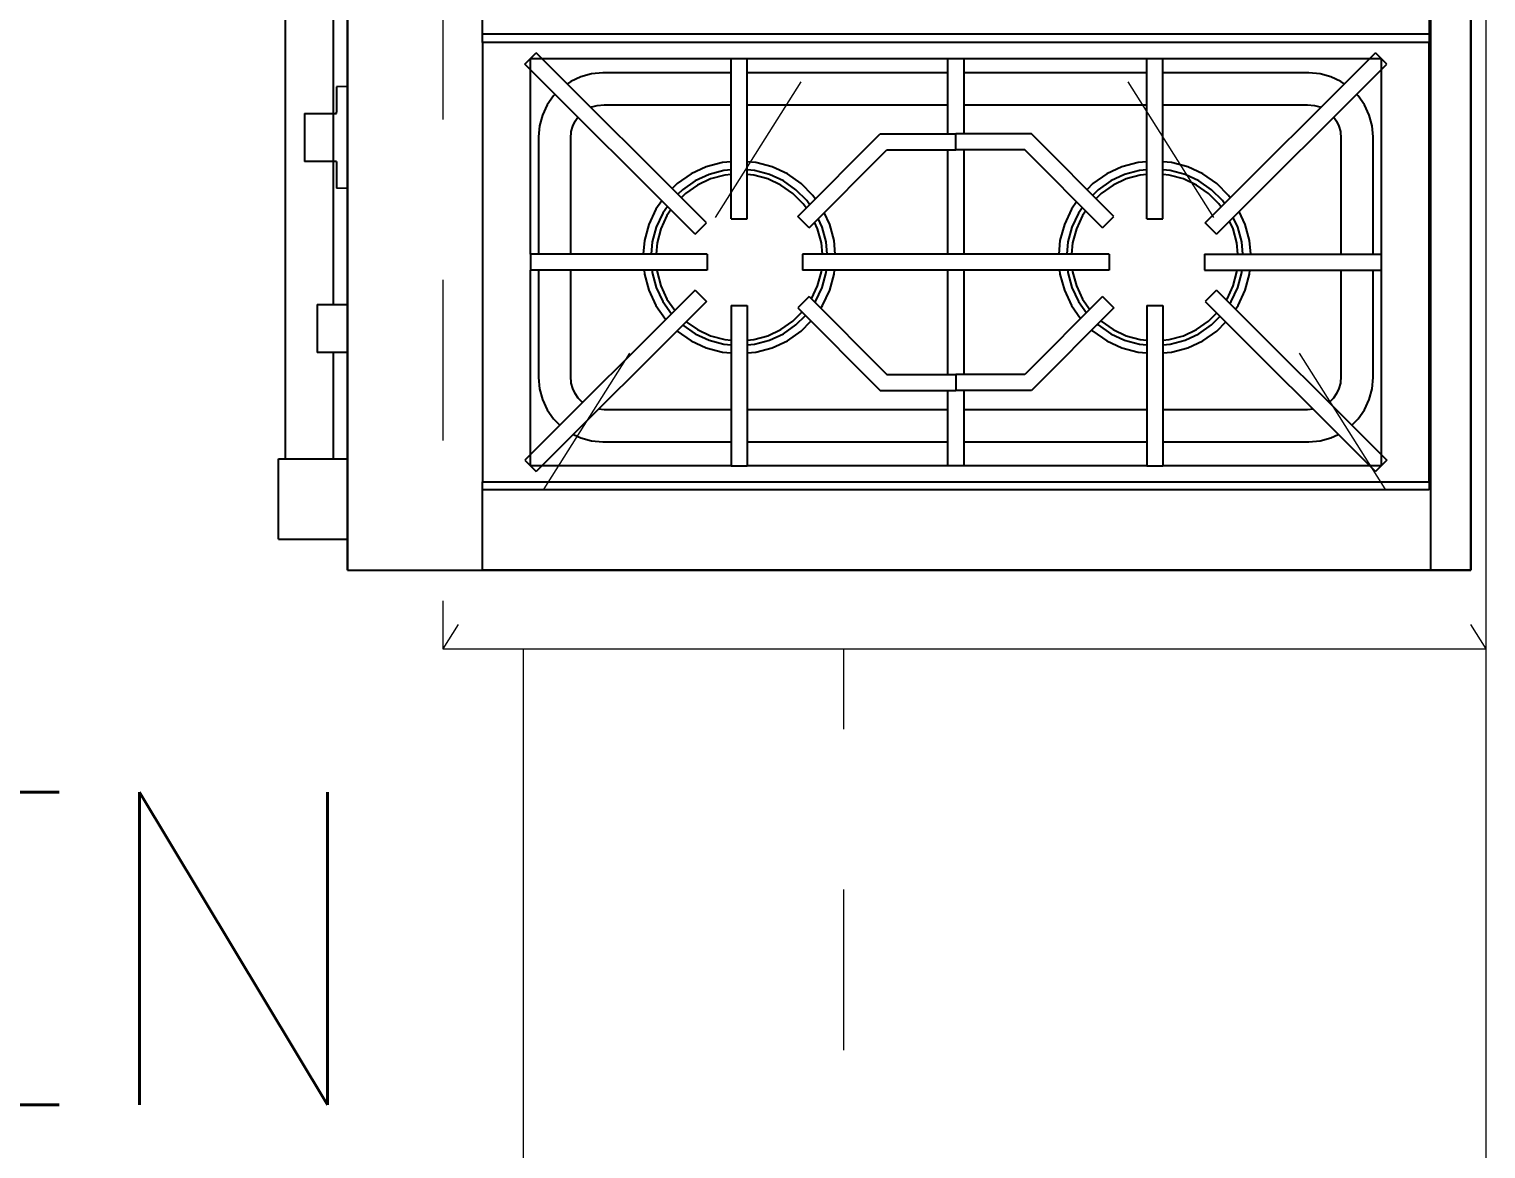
# Model space of a CAD drawing. Header units: metres. Extents: x -232 to 581, y 30 to 789.
# Drawn here: x 108.658 to 109.566, y 382.82 to 383.518 of the extents above; entities that cross this region are included whole.
import ezdxf

# ---------------------------------------------------------------- set-up
doc = ezdxf.new("R2010")
doc.units = ezdxf.units.M
for name, pattern in [('DASHED', [0.75, 0.5, -0.25]), ('DASHED2', [0.375, 0.25, -0.125]), ('HIDDEN2', [0.1875, 0.125, -0.0625])]:
    doc.linetypes.add(name, pattern=pattern)
for name, color, linetype, lineweight in [('01a_Mobiliario', 250, 'Continuous', 0), ('A-EQPM-OVHD', 253, 'DASHED2', 5), ('A-WALL', 250, 'Continuous', 20), ('baños', 140, 'Continuous', 0), ('PROYECCION', 9, 'DASHED', 0), ('textos', 7, 'Continuous', 0)]:
    doc.layers.add(name, color=color, linetype=linetype, lineweight=lineweight)
doc.layers.add('MOBILIARIOS', color=252, linetype='Continuous')
doc.styles.get("Standard").update_dxf_attribs({"font": 'arial.ttf'})

# ---------------------------------------------------------------- blocks, each defined once
blk = doc.blocks.new('A$C3ed47c56')
at = {"layer": 'MOBILIARIOS'}
for p, q in [((0.043, 0.05092), (0.043, 0.98092)), ((0.043, 0.98092), (0.743, 0.98092)), ((0.043, 0.98092), (0.127, 0.98092)), ((0.043, 0.98092), (0.043, 0.05092)), ((0.718, 0.98092), (0.127, 0.98092)), ((0.127, 0.98092), (0.127, 0.93092)), ((0.743, 0.98092), (0.718, 0.98092)), ((0.718, 0.98092), (0.718, 0.05092)), ((0.743, 0.98092), (0.743, 0.05092)), ((0.743, 0.05092), (0.743, 0.98092)), ((0, 0.96162), (0.00029, 0.96162)), ((0, 0.96162), (0, 0.91162)), ((0.00029, 0.96162), (0.00115, 0.96162)), ((0.00115, 0.96162), (0.00254, 0.96162)), ((0.00254, 0.96162), (0.00444, 0.96162)), ((0.00444, 0.96162), (0.00679, 0.96162)), ((0.00679, 0.96162), (0.0095, 0.96162)), ((0.0095, 0.96162), (0.0125, 0.96162)), ((0.0125, 0.96162), (0.0157, 0.96162)), ((0.0157, 0.96162), (0.019, 0.96162)), ((0.019, 0.96162), (0.043, 0.96162)), ((0.717, 0.93092), (0.127, 0.93092)), ((0.127, 0.93092), (0.127, 0.92592)), ((0.717, 0.92592), (0.717, 0.93092)), ((0.127, 0.92592), (0.717, 0.92592)), ((0.127, 0.65192), (0.127, 0.92592)), ((0.15346, 0.91238), (0.16053, 0.91945)), ((0.2666, 0.81339), (0.16053, 0.91945)), ((0.5774, 0.81339), (0.68346, 0.91945)), ((0.69053, 0.91238), (0.68346, 0.91945)), ((0.717, 0.92592), (0.717, 0.65192)), ((0, 0.91162), (0.00029, 0.91162)), ((0.00029, 0.91162), (0.00115, 0.91162)), ((0.00115, 0.91162), (0.00254, 0.91162)), ((0.00254, 0.91162), (0.00444, 0.91162)), ((0.004, 0.59292), (0.004, 0.91162)), ((0.00444, 0.91162), (0.00679, 0.91162)), ((0.00679, 0.91162), (0.0095, 0.91162)), ((0.0095, 0.91162), (0.0125, 0.91162)), ((0.0125, 0.91162), (0.0157, 0.91162)), ((0.0157, 0.91162), (0.019, 0.91162)), ((0.019, 0.91162), (0.043, 0.91162)), ((0.034, 0.84527), (0.034, 0.91162)), ((0.25953, 0.80632), (0.15346, 0.91238)), ((0.157, 0.91592), (0.157, 0.79392)), ((0.282, 0.91592), (0.157, 0.91592)), ((0.282, 0.91592), (0.292, 0.91592)), ((0.282, 0.81592), (0.282, 0.91592)), ((0.292, 0.81592), (0.292, 0.91592)), ((0.541, 0.91592), (0.292, 0.91592)), ((0.417, 0.91592), (0.417, 0.86892)), ((0.427, 0.86892), (0.427, 0.91592)), ((0.541, 0.91592), (0.551, 0.91592)), ((0.541, 0.81592), (0.541, 0.91592)), ((0.551, 0.81592), (0.551, 0.91592)), ((0.687, 0.91592), (0.551, 0.91592)), ((0.58447, 0.80632), (0.69053, 0.91238)), ((0.687, 0.79392), (0.687, 0.91592)), ((0.18832, 0.89851), (0.19505, 0.90031)), ((0.19505, 0.90031), (0.202, 0.90092)), ((0.202, 0.90092), (0.282, 0.90092)), ((0.292, 0.90092), (0.417, 0.90092)), ((0.427, 0.90092), (0.541, 0.90092)), ((0.551, 0.90092), (0.642, 0.90092)), ((0.642, 0.90092), (0.64895, 0.90031)), ((0.64895, 0.90031), (0.65568, 0.89851)), ((0.17136, 0.88663), (0.17529, 0.89056)), ((0.18366, 0.89633), (0.18832, 0.89851)), ((0.65568, 0.89851), (0.66034, 0.89633)), ((0.66871, 0.89056), (0.67264, 0.88663)), ((0.16441, 0.8746), (0.16736, 0.88092)), ((0.16736, 0.88092), (0.17136, 0.88663)), ((0.20287, 0.88092), (0.19938, 0.88061)), ((0.282, 0.88092), (0.20287, 0.88092)), ((0.417, 0.88092), (0.292, 0.88092)), ((0.541, 0.88092), (0.427, 0.88092)), ((0.64113, 0.88092), (0.551, 0.88092)), ((0.64462, 0.88061), (0.64113, 0.88092)), ((0.67264, 0.88663), (0.67664, 0.88092)), ((0.67664, 0.88092), (0.67959, 0.8746)), ((0.16261, 0.86786), (0.16441, 0.8746)), ((0.18674, 0.87373), (0.18474, 0.87088)), ((0.18919, 0.87618), (0.18674, 0.87373)), ((0.18947, 0.87638), (0.18919, 0.87618)), ((0.65481, 0.87618), (0.65453, 0.87638)), ((0.65726, 0.87373), (0.65481, 0.87618)), ((0.65925, 0.87088), (0.65726, 0.87373)), ((0.67959, 0.8746), (0.68139, 0.86786)), ((0.162, 0.86092), (0.16261, 0.86786)), ((0.18238, 0.86438), (0.182, 0.86005)), ((0.18328, 0.86773), (0.18238, 0.86438)), ((0.18474, 0.87088), (0.18328, 0.86773)), ((0.32346, 0.81745), (0.37493, 0.86892)), ((0.37493, 0.86892), (0.422, 0.86892)), ((0.422, 0.85892), (0.422, 0.86892)), ((0.46907, 0.86892), (0.422, 0.86892)), ((0.52053, 0.81745), (0.46907, 0.86892)), ((0.66072, 0.86773), (0.65925, 0.87088)), ((0.66162, 0.86438), (0.66072, 0.86773)), ((0.662, 0.86005), (0.66162, 0.86438)), ((0.68139, 0.86786), (0.682, 0.86092)), ((0.162, 0.79392), (0.162, 0.86092)), ((0.182, 0.86005), (0.182, 0.79392)), ((0.33053, 0.81038), (0.37907, 0.85892)), ((0.37907, 0.85892), (0.422, 0.85892)), ((0.417, 0.85892), (0.417, 0.79392)), ((0.46493, 0.85892), (0.422, 0.85892)), ((0.427, 0.79392), (0.427, 0.85892)), ((0.51346, 0.81038), (0.46493, 0.85892)), ((0.662, 0.79392), (0.662, 0.86005)), ((0.682, 0.86092), (0.682, 0.79392)), ((0.024, 0.84087), (0.024, 0.84527)), ((0.043, 0.84527), (0.024, 0.84527)), ((0.26648, 0.8423), (0.27658, 0.84501)), ((0.27658, 0.84501), (0.282, 0.84548)), ((0.292, 0.84548), (0.29742, 0.84501)), ((0.29742, 0.84501), (0.30752, 0.8423)), ((0.52548, 0.8423), (0.53558, 0.84501)), ((0.53558, 0.84501), (0.541, 0.84548)), ((0.551, 0.84548), (0.55642, 0.84501)), ((0.55642, 0.84501), (0.56652, 0.8423)), ((0.024, 0.83565), (0.024, 0.84087)), ((0.024, 0.83027), (0.024, 0.83565)), ((0.24843, 0.83188), (0.257, 0.83788)), ((0.257, 0.83788), (0.26648, 0.8423)), ((0.2595, 0.83355), (0.26819, 0.8376)), ((0.26819, 0.8376), (0.27745, 0.84008)), ((0.26921, 0.83478), (0.27797, 0.83713)), ((0.27745, 0.84008), (0.282, 0.84048)), ((0.27797, 0.83713), (0.282, 0.83748)), ((0.292, 0.84048), (0.29655, 0.84008)), ((0.292, 0.83748), (0.29603, 0.83713)), ((0.29603, 0.83713), (0.30478, 0.83478)), ((0.29655, 0.84008), (0.30581, 0.8376)), ((0.30581, 0.8376), (0.3145, 0.83355)), ((0.30752, 0.8423), (0.317, 0.83788)), ((0.317, 0.83788), (0.32557, 0.83188)), ((0.50743, 0.83188), (0.516, 0.83788)), ((0.516, 0.83788), (0.52548, 0.8423)), ((0.5185, 0.83355), (0.52719, 0.8376)), ((0.52719, 0.8376), (0.53645, 0.84008)), ((0.52821, 0.83478), (0.53697, 0.83713)), ((0.53645, 0.84008), (0.541, 0.84048)), ((0.53697, 0.83713), (0.541, 0.83748)), ((0.551, 0.84048), (0.55555, 0.84008)), ((0.551, 0.83748), (0.55503, 0.83713)), ((0.55503, 0.83713), (0.56378, 0.83478)), ((0.55555, 0.84008), (0.56481, 0.8376)), ((0.56481, 0.8376), (0.5735, 0.83355)), ((0.56652, 0.8423), (0.576, 0.83788)), ((0.576, 0.83788), (0.58457, 0.83188)), ((0.024, 0.82488), (0.024, 0.83027)), ((0.24827, 0.83172), (0.24843, 0.83188)), ((0.25182, 0.82817), (0.2595, 0.83355)), ((0.25396, 0.82603), (0.261, 0.83095)), ((0.261, 0.83095), (0.26921, 0.83478)), ((0.30478, 0.83478), (0.313, 0.83095)), ((0.313, 0.83095), (0.32042, 0.82575)), ((0.3145, 0.83355), (0.32235, 0.82805)), ((0.32235, 0.82805), (0.32821, 0.8222)), ((0.32557, 0.83188), (0.33173, 0.82572)), ((0.50677, 0.83122), (0.50743, 0.83188)), ((0.51029, 0.8277), (0.51065, 0.82805)), ((0.51065, 0.82805), (0.5185, 0.83355)), ((0.51257, 0.82575), (0.52, 0.83095)), ((0.52, 0.83095), (0.52821, 0.83478)), ((0.56378, 0.83478), (0.572, 0.83095)), ((0.572, 0.83095), (0.57942, 0.82575)), ((0.5735, 0.83355), (0.58135, 0.82805)), ((0.58135, 0.82805), (0.58671, 0.8227)), ((0.58457, 0.83188), (0.59023, 0.82622)), ((0.024, 0.81966), (0.024, 0.82488)), ((0.024, 0.81527), (0.024, 0.81966)), ((0.23504, 0.81592), (0.24104, 0.82449)), ((0.23937, 0.81342), (0.24475, 0.8211)), ((0.24104, 0.82449), (0.2412, 0.82465)), ((0.24197, 0.81192), (0.24689, 0.81895)), ((0.32042, 0.82575), (0.32609, 0.82008)), ((0.33053, 0.81038), (0.32346, 0.81745)), ((0.33777, 0.81762), (0.33896, 0.81592)), ((0.49404, 0.81592), (0.49976, 0.82409)), ((0.49837, 0.81342), (0.50333, 0.82051)), ((0.50097, 0.81192), (0.50548, 0.81837)), ((0.51241, 0.82558), (0.51257, 0.82575)), ((0.51346, 0.81038), (0.52053, 0.81745)), ((0.57942, 0.82575), (0.58459, 0.82058)), ((0.59636, 0.81821), (0.59796, 0.81592)), ((0.024, 0.81527), (0.043, 0.81527)), ((0.034, 0.72627), (0.034, 0.81527)), ((0.23062, 0.80644), (0.23504, 0.81592)), ((0.23532, 0.80473), (0.23937, 0.81342)), ((0.23814, 0.8037), (0.24197, 0.81192)), ((0.25953, 0.80632), (0.2666, 0.81339)), ((0.282, 0.81592), (0.292, 0.81592)), ((0.33204, 0.81189), (0.33586, 0.8037)), ((0.33419, 0.81404), (0.33463, 0.81342)), ((0.33463, 0.81342), (0.33868, 0.80473)), ((0.33896, 0.81592), (0.34338, 0.80644)), ((0.48962, 0.80644), (0.49404, 0.81592)), ((0.49432, 0.80473), (0.49837, 0.81342)), ((0.49714, 0.8037), (0.50097, 0.81192)), ((0.541, 0.81592), (0.551, 0.81592)), ((0.58447, 0.80632), (0.5774, 0.81339)), ((0.59064, 0.81248), (0.59103, 0.81192)), ((0.59103, 0.81192), (0.59486, 0.8037)), ((0.59278, 0.81463), (0.59363, 0.81342)), ((0.59363, 0.81342), (0.59768, 0.80473)), ((0.59796, 0.81592), (0.60238, 0.80644)), ((0.22791, 0.79634), (0.23062, 0.80644)), ((0.23283, 0.79547), (0.23532, 0.80473)), ((0.23579, 0.79495), (0.23814, 0.8037)), ((0.33586, 0.8037), (0.33821, 0.79495)), ((0.33868, 0.80473), (0.34116, 0.79547)), ((0.34338, 0.80644), (0.34609, 0.79634)), ((0.48691, 0.79634), (0.48962, 0.80644)), ((0.49183, 0.79547), (0.49432, 0.80473)), ((0.49479, 0.79495), (0.49714, 0.8037)), ((0.59486, 0.8037), (0.59721, 0.79495)), ((0.59768, 0.80473), (0.60016, 0.79547)), ((0.60238, 0.80644), (0.60509, 0.79634)), ((0.157, 0.78392), (0.157, 0.79392)), ((0.267, 0.79392), (0.157, 0.79392)), ((0.2277, 0.79392), (0.22791, 0.79634)), ((0.2327, 0.79392), (0.23283, 0.79547)), ((0.2357, 0.79392), (0.23579, 0.79495)), ((0.267, 0.78392), (0.267, 0.79392)), ((0.3265, 0.78392), (0.3265, 0.79392)), ((0.417, 0.79392), (0.3265, 0.79392)), ((0.33821, 0.79495), (0.3383, 0.79392)), ((0.34116, 0.79547), (0.3413, 0.79392)), ((0.34609, 0.79634), (0.3463, 0.79392)), ((0.427, 0.79392), (0.417, 0.79392)), ((0.5175, 0.79392), (0.427, 0.79392)), ((0.4867, 0.79392), (0.48691, 0.79634)), ((0.4917, 0.79392), (0.49183, 0.79547)), ((0.4947, 0.79392), (0.49479, 0.79495)), ((0.5175, 0.78392), (0.5175, 0.79392)), ((0.577, 0.78392), (0.577, 0.79392)), ((0.577, 0.79392), (0.687, 0.79392)), ((0.59721, 0.79495), (0.5973, 0.79392)), ((0.60016, 0.79547), (0.6003, 0.79392)), ((0.60509, 0.79634), (0.6053, 0.79392)), ((0.687, 0.78392), (0.687, 0.79392)), ((0.267, 0.78392), (0.157, 0.78392)), ((0.157, 0.78392), (0.157, 0.66192)), ((0.162, 0.71092), (0.162, 0.78392)), ((0.182, 0.78392), (0.182, 0.71179)), ((0.22791, 0.7755), (0.22717, 0.78392)), ((0.23283, 0.77637), (0.23217, 0.78392)), ((0.23579, 0.77689), (0.23517, 0.78392)), ((0.417, 0.78392), (0.3265, 0.78392)), ((0.33882, 0.78392), (0.33821, 0.77689)), ((0.34182, 0.78392), (0.34116, 0.77637)), ((0.34682, 0.78392), (0.34609, 0.7755)), ((0.427, 0.78392), (0.417, 0.78392)), ((0.417, 0.78392), (0.417, 0.71892)), ((0.5175, 0.78392), (0.427, 0.78392)), ((0.427, 0.71892), (0.427, 0.78392)), ((0.48691, 0.7755), (0.48617, 0.78392)), ((0.49183, 0.77637), (0.49117, 0.78392)), ((0.49479, 0.77689), (0.49417, 0.78392)), ((0.577, 0.78392), (0.687, 0.78392)), ((0.59782, 0.78392), (0.59721, 0.77689)), ((0.60082, 0.78392), (0.60016, 0.77637)), ((0.60582, 0.78392), (0.60509, 0.7755)), ((0.662, 0.71179), (0.662, 0.78392)), ((0.682, 0.78392), (0.682, 0.71092)), ((0.687, 0.66192), (0.687, 0.78392)), ((0.23062, 0.7654), (0.22791, 0.7755)), ((0.23532, 0.76711), (0.23283, 0.77637)), ((0.23814, 0.76813), (0.23579, 0.77689)), ((0.33821, 0.77689), (0.33586, 0.76813)), ((0.34116, 0.77637), (0.33868, 0.76711)), ((0.34609, 0.7755), (0.34338, 0.7654)), ((0.48962, 0.7654), (0.48691, 0.7755)), ((0.49432, 0.76711), (0.49183, 0.77637)), ((0.49714, 0.76813), (0.49479, 0.77689)), ((0.59721, 0.77689), (0.59486, 0.76813)), ((0.60016, 0.77637), (0.59768, 0.76711)), ((0.60509, 0.7755), (0.60238, 0.7654)), ((0.25953, 0.77152), (0.15346, 0.66545)), ((0.2666, 0.76445), (0.16053, 0.65838)), ((0.23504, 0.75592), (0.23062, 0.7654)), ((0.23937, 0.75842), (0.23532, 0.76711)), ((0.24197, 0.75992), (0.23814, 0.76813)), ((0.25953, 0.77152), (0.2666, 0.76445)), ((0.33053, 0.76745), (0.32346, 0.76038)), ((0.33053, 0.76745), (0.37907, 0.71892)), ((0.33586, 0.76813), (0.33395, 0.76404)), ((0.33868, 0.76711), (0.3362, 0.76179)), ((0.34338, 0.7654), (0.33995, 0.75804)), ((0.51346, 0.76745), (0.46493, 0.71892)), ((0.49404, 0.75592), (0.48962, 0.7654)), ((0.49837, 0.75842), (0.49432, 0.76711)), ((0.50097, 0.75992), (0.49714, 0.76813)), ((0.51346, 0.76745), (0.52053, 0.76038)), ((0.58447, 0.77152), (0.5774, 0.76445)), ((0.5774, 0.76445), (0.68346, 0.65838)), ((0.58447, 0.77152), (0.69053, 0.66545)), ((0.59486, 0.76813), (0.59263, 0.76335)), ((0.59768, 0.76711), (0.59488, 0.76111)), ((0.60238, 0.7654), (0.59863, 0.75736)), ((0.2387, 0.75069), (0.23504, 0.75592)), ((0.24228, 0.75427), (0.23937, 0.75842)), ((0.24442, 0.75641), (0.24197, 0.75992)), ((0.282, 0.76192), (0.292, 0.76192)), ((0.282, 0.76192), (0.282, 0.66192)), ((0.292, 0.76192), (0.292, 0.66192)), ((0.32346, 0.76038), (0.37493, 0.70892)), ((0.32869, 0.75515), (0.32683, 0.75249)), ((0.52053, 0.76038), (0.46907, 0.70892)), ((0.49729, 0.75128), (0.49404, 0.75592)), ((0.50086, 0.75485), (0.49837, 0.75842)), ((0.50301, 0.757), (0.50097, 0.75992)), ((0.541, 0.76192), (0.551, 0.76192)), ((0.541, 0.76192), (0.541, 0.66192)), ((0.551, 0.76192), (0.551, 0.66192)), ((0.58728, 0.75456), (0.58583, 0.75249)), ((0.034, 0.59292), (0.034, 0.74692)), ((0.25165, 0.74379), (0.24879, 0.74664)), ((0.25357, 0.74608), (0.25091, 0.74875)), ((0.261, 0.74089), (0.25357, 0.74608)), ((0.32042, 0.74608), (0.313, 0.74089)), ((0.32683, 0.75249), (0.32042, 0.74608)), ((0.32913, 0.75057), (0.32235, 0.74379)), ((0.33296, 0.74735), (0.32557, 0.73996)), ((0.33084, 0.75301), (0.32913, 0.75057)), ((0.33442, 0.74943), (0.33296, 0.74735)), ((0.51065, 0.74379), (0.50729, 0.74714)), ((0.51257, 0.74608), (0.50941, 0.74925)), ((0.52, 0.74089), (0.51257, 0.74608)), ((0.57942, 0.74608), (0.572, 0.74089)), ((0.58583, 0.75249), (0.57942, 0.74608)), ((0.58813, 0.75057), (0.58135, 0.74379)), ((0.59196, 0.74735), (0.58457, 0.73996)), ((0.58943, 0.75242), (0.58813, 0.75057)), ((0.59301, 0.74884), (0.59196, 0.74735)), ((0.043, 0.74304), (0.036, 0.74284)), ((0.036, 0.74236), (0.036, 0.74284)), ((0.036, 0.74093), (0.036, 0.74236)), ((0.036, 0.73861), (0.036, 0.74093)), ((0.036, 0.73545), (0.036, 0.73861)), ((0.036, 0.73156), (0.036, 0.73545)), ((0.24843, 0.73996), (0.24527, 0.74312)), ((0.257, 0.73396), (0.24843, 0.73996)), ((0.2595, 0.73829), (0.25165, 0.74379)), ((0.26819, 0.73424), (0.2595, 0.73829)), ((0.26921, 0.73705), (0.261, 0.74089)), ((0.27797, 0.73471), (0.26921, 0.73705)), ((0.30478, 0.73705), (0.29603, 0.73471)), ((0.313, 0.74089), (0.30478, 0.73705)), ((0.3145, 0.73829), (0.30581, 0.73424)), ((0.32235, 0.74379), (0.3145, 0.73829)), ((0.32557, 0.73996), (0.317, 0.73396)), ((0.50743, 0.73996), (0.50377, 0.74362)), ((0.516, 0.73396), (0.50743, 0.73996)), ((0.5185, 0.73829), (0.51065, 0.74379)), ((0.52719, 0.73424), (0.5185, 0.73829)), ((0.52821, 0.73705), (0.52, 0.74089)), ((0.53697, 0.73471), (0.52821, 0.73705)), ((0.56378, 0.73705), (0.55503, 0.73471)), ((0.572, 0.74089), (0.56378, 0.73705)), ((0.5735, 0.73829), (0.56481, 0.73424)), ((0.58135, 0.74379), (0.5735, 0.73829)), ((0.58457, 0.73996), (0.576, 0.73396)), ((0.016, 0.72187), (0.016, 0.72627)), ((0.036, 0.72627), (0.016, 0.72627)), ((0.036, 0.72705), (0.036, 0.73156)), ((0.036, 0.72627), (0.036, 0.72705)), ((0.26648, 0.72954), (0.257, 0.73396)), ((0.27658, 0.72683), (0.26648, 0.72954)), ((0.27745, 0.73175), (0.26819, 0.73424)), ((0.282, 0.72636), (0.27658, 0.72683)), ((0.282, 0.73136), (0.27745, 0.73175)), ((0.282, 0.73436), (0.27797, 0.73471)), ((0.29603, 0.73471), (0.292, 0.73436)), ((0.29655, 0.73175), (0.292, 0.73136)), ((0.29742, 0.72683), (0.292, 0.72636)), ((0.30581, 0.73424), (0.29655, 0.73175)), ((0.30752, 0.72954), (0.29742, 0.72683)), ((0.317, 0.73396), (0.30752, 0.72954)), ((0.52548, 0.72954), (0.516, 0.73396)), ((0.53558, 0.72683), (0.52548, 0.72954)), ((0.53645, 0.73175), (0.52719, 0.73424)), ((0.541, 0.72636), (0.53558, 0.72683)), ((0.541, 0.73136), (0.53645, 0.73175)), ((0.541, 0.73436), (0.53697, 0.73471)), ((0.55503, 0.73471), (0.551, 0.73436)), ((0.55555, 0.73175), (0.551, 0.73136)), ((0.55642, 0.72683), (0.551, 0.72636)), ((0.56481, 0.73424), (0.55555, 0.73175)), ((0.56652, 0.72954), (0.55642, 0.72683)), ((0.576, 0.73396), (0.56652, 0.72954)), ((0.016, 0.71665), (0.016, 0.72187)), ((0.37907, 0.71892), (0.422, 0.71892)), ((0.46493, 0.71892), (0.422, 0.71892)), ((0.422, 0.71892), (0.422, 0.70892)), ((0.016, 0.71127), (0.016, 0.71665)), ((0.016, 0.70588), (0.016, 0.71127)), ((0.16261, 0.70397), (0.162, 0.71092)), ((0.182, 0.71179), (0.18238, 0.70746)), ((0.37493, 0.70892), (0.422, 0.70892)), ((0.417, 0.70892), (0.417, 0.66192)), ((0.46907, 0.70892), (0.422, 0.70892)), ((0.427, 0.66192), (0.427, 0.70892)), ((0.66162, 0.70746), (0.662, 0.71179)), ((0.682, 0.71092), (0.68139, 0.70397)), ((0.016, 0.70066), (0.016, 0.70588)), ((0.016, 0.69627), (0.016, 0.70066)), ((0.16441, 0.69724), (0.16261, 0.70397)), ((0.18238, 0.70746), (0.18328, 0.7041)), ((0.18328, 0.7041), (0.18474, 0.70096)), ((0.18474, 0.70096), (0.18648, 0.69847)), ((0.65752, 0.69847), (0.65925, 0.70096)), ((0.65925, 0.70096), (0.66072, 0.7041)), ((0.66072, 0.7041), (0.66162, 0.70746)), ((0.68139, 0.70397), (0.67959, 0.69724)), ((0.016, 0.69627), (0.036, 0.69627)), ((0.036, 0.69627), (0.036, 0.69548)), ((0.036, 0.69097), (0.036, 0.69548)), ((0.036, 0.68708), (0.036, 0.69097)), ((0.16736, 0.69092), (0.16441, 0.69724)), ((0.17136, 0.68521), (0.16736, 0.69092)), ((0.19461, 0.69246), (0.19519, 0.6922)), ((0.19519, 0.6922), (0.19854, 0.6913)), ((0.19854, 0.6913), (0.20287, 0.69092)), ((0.20287, 0.69092), (0.282, 0.69092)), ((0.292, 0.69092), (0.417, 0.69092)), ((0.427, 0.69092), (0.541, 0.69092)), ((0.551, 0.69092), (0.64113, 0.69092)), ((0.64113, 0.69092), (0.64546, 0.6913)), ((0.64546, 0.6913), (0.64881, 0.6922)), ((0.64881, 0.6922), (0.64938, 0.69246)), ((0.67664, 0.69092), (0.67264, 0.68521)), ((0.67959, 0.69724), (0.67664, 0.69092)), ((0.036, 0.68392), (0.036, 0.68708)), ((0.036, 0.6816), (0.036, 0.68392)), ((0.036, 0.68017), (0.036, 0.6816)), ((0.17229, 0.68428), (0.17136, 0.68521)), ((0.67264, 0.68521), (0.67171, 0.68428)), ((0.036, 0.67969), (0.036, 0.68017)), ((0.043, 0.67949), (0.036, 0.67969)), ((0.182, 0.67628), (0.1799, 0.67775)), ((0.18832, 0.67333), (0.182, 0.67628)), ((0.19505, 0.67153), (0.18832, 0.67333)), ((0.65568, 0.67333), (0.64895, 0.67153)), ((0.662, 0.67628), (0.65568, 0.67333)), ((0.6641, 0.67775), (0.662, 0.67628)), ((0.15346, 0.66545), (0.16053, 0.65838)), ((0.202, 0.67092), (0.19505, 0.67153)), ((0.282, 0.67092), (0.202, 0.67092)), ((0.417, 0.67092), (0.292, 0.67092)), ((0.541, 0.67092), (0.427, 0.67092)), ((0.642, 0.67092), (0.551, 0.67092)), ((0.64895, 0.67153), (0.642, 0.67092)), ((0.69053, 0.66545), (0.68346, 0.65838)), ((0.157, 0.66192), (0.282, 0.66192)), ((0.282, 0.66192), (0.292, 0.66192)), ((0.292, 0.66192), (0.541, 0.66192)), ((0.541, 0.66192), (0.551, 0.66192)), ((0.551, 0.66192), (0.687, 0.66192)), ((0.717, 0.65192), (0.127, 0.65192)), ((0.127, 0.65192), (0.127, 0.64692)), ((0.717, 0.64692), (0.127, 0.64692)), ((0.127, 0.64692), (0.127, 0.37292)), ((0.717, 0.64692), (0.717, 0.65192)), ((0.717, 0.37292), (0.717, 0.64692))]:
    blk.add_line(p, q, dxfattribs=at)
at = {"layer": 'PROYECCION', "color": 252, "linetype": 'DASHED', "ltscale": 0.1}
for p, q in [((0.1023, 0), (0.1023, 1.03)), ((0.1023, 0), (0.7523, 1.03)), ((0.7523, 0), (0.1023, 1.03)), ((0.1023, 1.03), (0.7523, 1.03))]:
    blk.add_line(p, q, dxfattribs=at)
blk = doc.blocks.new('20.03.2026 LN 09 PRIMER NIVEL ARQ')
at = {"layer": '01a_Mobiliario', "color": 1, "transparency": 33554684}
for q in [(5.76398, -60.64316), (5.16398, -61.69317), (5.76398, -60.64316)]:
    blk.add_line((5.16398, -60.64316), q, dxfattribs=at)
at = {"layer": 'A-EQPM-OVHD', "color": 1, "linetype": 'HIDDEN2'}
blk.add_line((5.36398, -60.64316), (5.76398, -60.64316), dxfattribs=at)
blk.add_line((5.36398, -60.64316), (5.76398, -60.64316), dxfattribs=at)
at = {"layer": 'A-WALL', "color": 1}
blk.add_line((5.76398, -58.38317), (5.76398, -62.23224), dxfattribs=at)
at = {"layer": 'PROYECCION', "color": 1, "linetype": 'DASHED', "ltscale": 0.1}
blk.add_line((5.36398, -62.29317), (5.36398, -60.64316), dxfattribs=at)
at = {"layer": 'MOBILIARIOS', "color": 1, "xscale": -1, "rotation": 180}
blk.add_blockref('A$C3ed47c56', (5.01168, -59.61316), dxfattribs=at)
at = {"layer": 'baños', "color": 1, "linetype": 'Continuous'}
for tag, p in [('MODELNUMBER', (-12.06115, -62.07074)), ('TRADENAME', (-12.06115, -62.07078)), ('PRODUCT', (-12.06115, -62.07082)), ('MATERIAL', (-12.06115, -62.07087))]:
    blk.add_attdef(tag, p, '', height=0.0000254, rotation=359.99992, dxfattribs=at)
at = {"layer": 'textos', "color": 1, "insert": (3.99739, -60.92736, -0.22445), "char_height": 0.195, "width": 3.4048765, "attachment_point": 7}
blk.add_mtext('{\\Fromans|c0; BACK\\PKITCHEN}', dxfattribs=at)

msp = doc.modelspace()

# ---------------------------------------------------------------- block references
at = {"color": 1}
msp.add_blockref('20.03.2026 LN 09 PRIMER NIVEL ARQ', (103.80178, 443.7748), dxfattribs=at)

doc.saveas('drawing.dxf')
